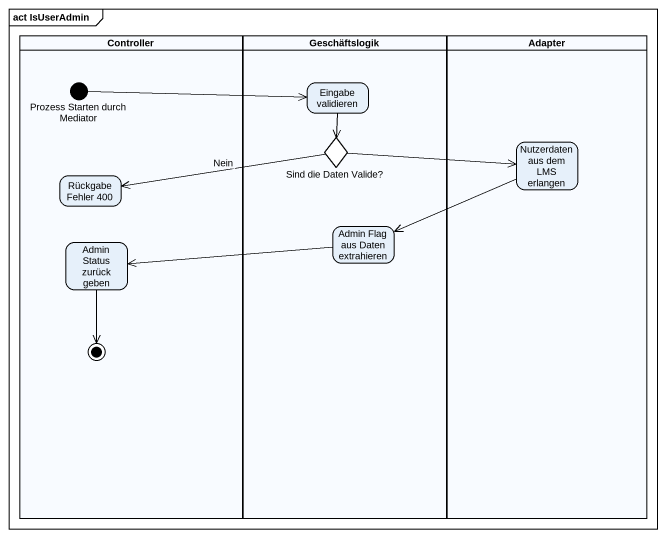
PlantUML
@startuml
mainframe act IsUserAdmin
hide empty description
state Controller <<partition>> {
  state "Prozess Starten durch Mediator" as Prozess_Starten_durch <<start>>
  state "Rückgabe Fehler 400" as Rückgabe_Fehler_400
  state "Admin Status zurück geben" as Admin_Status_zurück_geben
  Admin_Status_zurück_geben --> [*]
}
state Geschäftslogik <<partition>> {
  state "Eingabe validieren" as Eingabe_validieren
  state "Sind die Daten Valide?" as Sind_die_Daten_Valide <<choice>>
  state "Admin Flag aus Daten extrahieren" as Admin_Flag_aus_Daten
}
state Adapter <<partition>> {
  state "Nutzerdaten aus dem LMS erlangen" as Nutzerdaten_aus_dem_LMS
}
Prozess_Starten_durch -right-> Eingabe_validieren
Eingabe_validieren --> Sind_die_Daten_Valide
Sind_die_Daten_Valide -left-> Rückgabe_Fehler_400 : Nein
Sind_die_Daten_Valide -right-> Nutzerdaten_aus_dem_LMS
Nutzerdaten_aus_dem_LMS -left-> Admin_Flag_aus_Daten
Admin_Flag_aus_Daten -left-> Admin_Status_zurück_geben
@enduml
